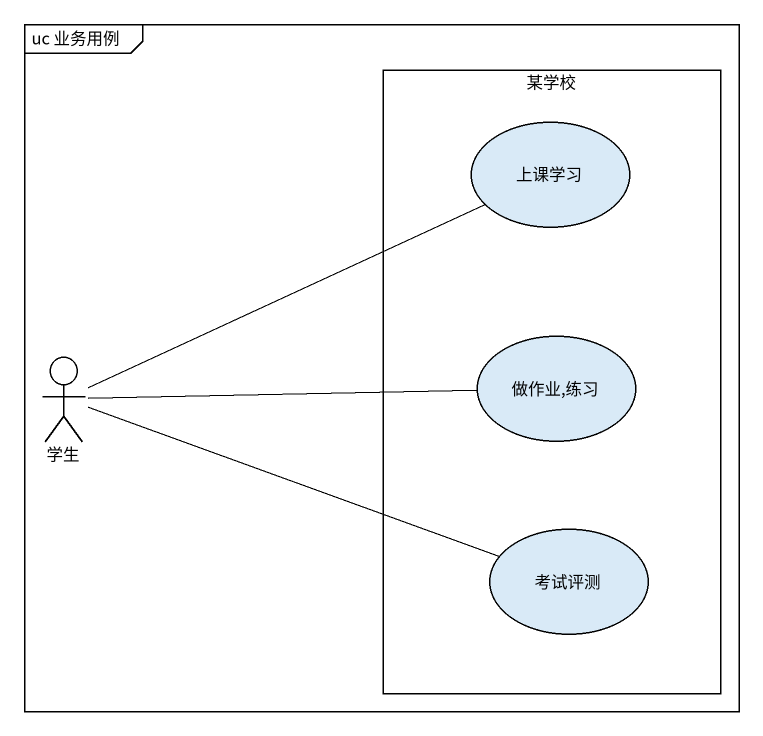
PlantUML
@startuml
mainframe uc 业务用例
rectangle 某学校 {
  usecase 上课学习
  usecase "做作业,练习" as 做作业_练习
  usecase 考试评测
}
actor 学生
学生 -right- 上课学习
学生 -right- 做作业_练习
学生 -right- 考试评测
@enduml
